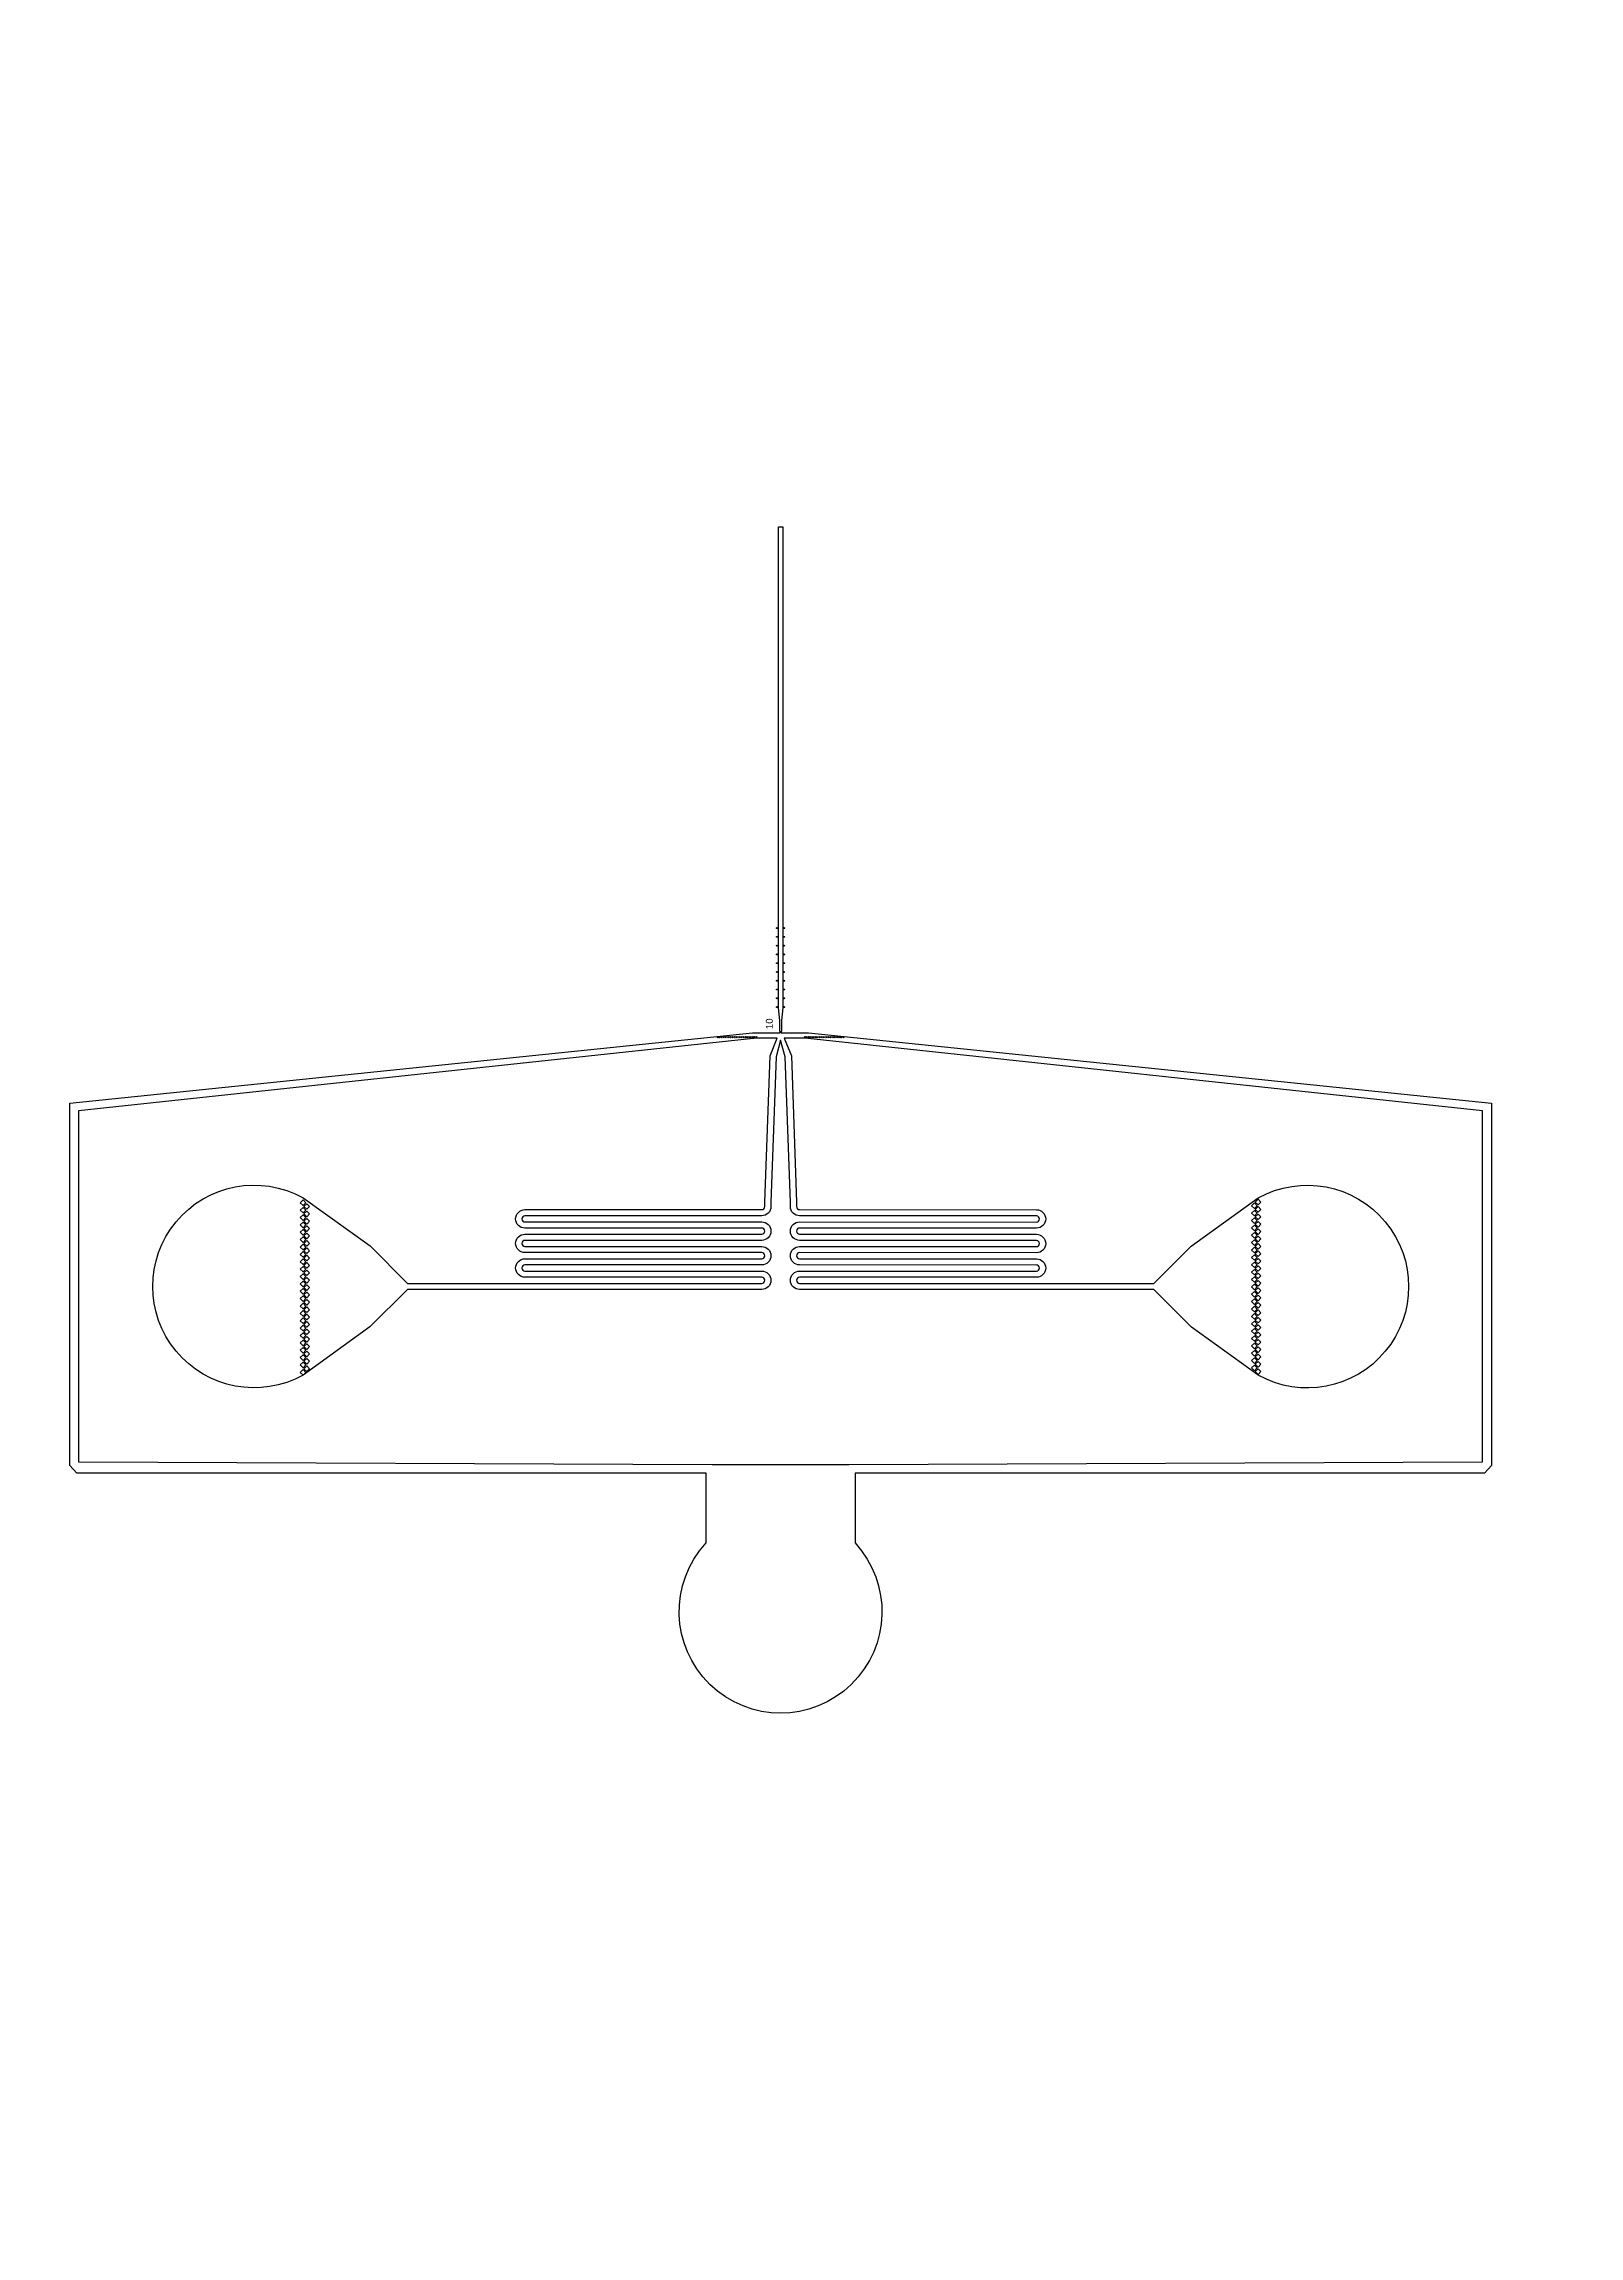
# Model space of a CAD drawing. Header units: inches. Extents: x -50 to 50, y -50 to 50.
# Drawn here: x -8.4 to 9.1, y -24.98 to 0 of the extents above; entities that cross this region are included whole.
import ezdxf

# ---------------------------------------------------------------- set-up
doc = ezdxf.new("R2010")
doc.units = ezdxf.units.IN
doc.header["$MEASUREMENT"] = 0
doc.styles.get("Standard").update_dxf_attribs({"font": 'arial.ttf'})

# ---------------------------------------------------------------- blocks, each defined once
blk = doc.blocks.new('*U23')
for centre in [(-0.042, 0), (0.042, 0)]:
    blk.add_circle(centre, 0.005)
blk = doc.blocks.new('*U24')
at = {"color": 0, "linetype": 'ByBlock', "lineweight": -2, "transparency": 16777216}
for p in [(0, 0.9), (0, 0.8), (0, 0.7), (0, 0.6), (0, 0.5), (0, 0.4), (0, 0.3), (0, 0.2), (0, 0.1), (0, 0)]:
    blk.add_blockref('*U23', p, dxfattribs=at)

msp = doc.modelspace()

# ---------------------------------------------------------------- linework, layer by layer
msp.add_lwpolyline([(0.02, -5.503), (0.02, -10.985), (0.005, -11.128), (0.005, -11.248), (0, -11.248), (0, -11.268), (0.314, -11.268), (8.095, -12.069), (8.095, -16.197), (8.015, -16.285), (0.844, -16.285), (0.844, -17.081, -2.283917), (-0.854, -17.081), (-0.854, -16.285), (-8.025, -16.285), (-8.105, -16.197), (-8.105, -12.069), (-0.324, -11.268), (-0.01, -11.268), (-0.01, -11.248), (-0.015, -11.248), (-0.015, -11.128), (-0.03, -10.985), (-0.03, -5.503)], format="xyb", close=True)
msp.add_lwpolyline([(4.083, -14.194), (0.212, -14.193, -1), (0.212, -13.983), (2.911, -13.984, 1), (2.911, -13.914), (0.212, -13.913, -1), (0.212, -13.703), (2.911, -13.704, 1), (2.911, -13.634), (0.212, -13.633, -1), (0.212, -13.423), (2.911, -13.424, 1), (2.911, -13.354), (0.212, -13.353, -0.414214), (0.107, -13.248), (0.107, -13.199), (0.049, -11.541), (-0.005, -11.353), (-0.055, -11.541), (-0.115, -13.199), (-0.115, -13.248, -0.414214), (-0.22, -13.353), (-2.919, -13.353, 1), (-2.919, -13.423), (-0.22, -13.423, -1), (-0.22, -13.633), (-2.919, -13.633, 1), (-2.919, -13.703), (-0.22, -13.703, -1), (-0.22, -13.913), (-2.919, -13.913, 1), (-2.919, -13.983), (-0.22, -13.983, -1), (-0.22, -14.193), (-4.092, -14.193), (-4.257, -14.193), (-4.684, -14.62), (-5.446, -15.169, -1.695798), (-5.446, -13.148), (-4.683, -13.697), (-4.257, -14.123), (-4.092, -14.123), (-0.22, -14.123, 0.999885), (-0.22, -14.053), (-2.919, -14.053, -1), (-2.919, -13.843), (-0.22, -13.843, 1), (-0.22, -13.773), (-2.919, -13.773, -1), (-2.919, -13.563), (-0.22, -13.563, 1), (-0.22, -13.493), (-2.919, -13.493, -1), (-2.919, -13.283), (-0.22, -13.283, 0.414214), (-0.185, -13.248), (-0.185, -13.198), (-0.125, -11.532), (-0.045, -11.328), (-0.28, -11.328), (-8.005, -12.158), (-8.005, -16.158), (-0.783, -16.185), (0.773, -16.185), (7.995, -16.158), (7.995, -12.158), (0.27, -11.328), (0.035, -11.328), (0.119, -11.532), (0.177, -13.198), (0.177, -13.248, 0.414214), (0.212, -13.283), (2.911, -13.284, -1), (2.911, -13.494), (0.212, -13.493, 1), (0.212, -13.563), (2.911, -13.564, -1), (2.911, -13.774), (0.212, -13.773, 1), (0.212, -13.843), (2.911, -13.844, -1), (2.911, -14.054), (0.212, -14.053, 0.999885), (0.212, -14.123), (4.083, -14.124), (4.249, -14.124), (4.674, -13.699), (5.438, -13.149, -1.695798), (5.438, -15.17), (4.677, -14.622), (4.249, -14.194), (4.083, -14.194)], format="xyb")
for points in [[(-0.714, -11.317), (-0.721, -11.31), (-0.728, -11.317), (-0.721, -11.324)], [(-0.693, -11.317), (-0.7, -11.31), (-0.707, -11.317), (-0.7, -11.324)], [(-0.672, -11.317), (-0.679, -11.31), (-0.686, -11.317), (-0.679, -11.324)], [(-0.651, -11.317), (-0.658, -11.31), (-0.665, -11.317), (-0.658, -11.324)], [(-0.63, -11.317), (-0.637, -11.31), (-0.644, -11.317), (-0.637, -11.324)], [(-0.609, -11.317), (-0.616, -11.31), (-0.623, -11.317), (-0.616, -11.324)], [(-0.588, -11.317), (-0.595, -11.31), (-0.602, -11.317), (-0.595, -11.324)], [(-0.567, -11.317), (-0.574, -11.31), (-0.581, -11.317), (-0.574, -11.324)], [(-0.546, -11.317), (-0.553, -11.31), (-0.56, -11.317), (-0.553, -11.324)], [(-0.525, -11.317), (-0.532, -11.31), (-0.539, -11.317), (-0.532, -11.324)], [(-0.504, -11.317), (-0.511, -11.31), (-0.518, -11.317), (-0.511, -11.324)], [(-0.483, -11.317), (-0.49, -11.31), (-0.497, -11.317), (-0.49, -11.324)], [(-0.462, -11.317), (-0.469, -11.31), (-0.476, -11.317), (-0.469, -11.324)], [(-0.441, -11.317), (-0.448, -11.31), (-0.455, -11.317), (-0.448, -11.324)], [(-0.42, -11.317), (-0.427, -11.31), (-0.434, -11.317), (-0.427, -11.324)], [(-0.399, -11.317), (-0.406, -11.31), (-0.413, -11.317), (-0.406, -11.324)], [(-0.378, -11.317), (-0.385, -11.31), (-0.392, -11.317), (-0.385, -11.324)], [(-0.357, -11.317), (-0.364, -11.31), (-0.371, -11.317), (-0.364, -11.324)], [(-0.336, -11.317), (-0.343, -11.31), (-0.35, -11.317), (-0.343, -11.324)], [(-0.315, -11.317), (-0.322, -11.31), (-0.329, -11.317), (-0.322, -11.324)], [(-0.294, -11.317), (-0.301, -11.31), (-0.308, -11.317), (-0.301, -11.324)], [(-0.273, -11.317), (-0.28, -11.31), (-0.287, -11.317), (-0.28, -11.324)], [(0.263, -11.317), (0.27, -11.31), (0.277, -11.317), (0.27, -11.324)], [(0.284, -11.317), (0.291, -11.31), (0.298, -11.317), (0.291, -11.324)], [(0.305, -11.317), (0.312, -11.31), (0.319, -11.317), (0.312, -11.324)], [(0.326, -11.317), (0.333, -11.31), (0.34, -11.317), (0.333, -11.324)], [(0.347, -11.317), (0.354, -11.31), (0.361, -11.317), (0.354, -11.324)], [(0.368, -11.317), (0.375, -11.31), (0.382, -11.317), (0.375, -11.324)], [(0.389, -11.317), (0.396, -11.31), (0.403, -11.317), (0.396, -11.324)], [(0.41, -11.317), (0.417, -11.31), (0.424, -11.317), (0.417, -11.324)], [(0.431, -11.317), (0.438, -11.31), (0.445, -11.317), (0.438, -11.324)], [(0.452, -11.317), (0.459, -11.31), (0.466, -11.317), (0.459, -11.324)], [(0.473, -11.317), (0.48, -11.31), (0.487, -11.317), (0.48, -11.324)], [(0.494, -11.317), (0.501, -11.31), (0.508, -11.317), (0.501, -11.324)], [(0.515, -11.317), (0.522, -11.31), (0.529, -11.317), (0.522, -11.324)], [(0.536, -11.317), (0.543, -11.31), (0.55, -11.317), (0.543, -11.324)], [(0.557, -11.317), (0.564, -11.31), (0.571, -11.317), (0.564, -11.324)], [(0.578, -11.317), (0.585, -11.31), (0.592, -11.317), (0.585, -11.324)], [(0.599, -11.317), (0.606, -11.31), (0.613, -11.317), (0.606, -11.324)], [(0.62, -11.317), (0.627, -11.31), (0.634, -11.317), (0.627, -11.324)], [(0.641, -11.317), (0.648, -11.31), (0.655, -11.317), (0.648, -11.324)], [(0.662, -11.317), (0.669, -11.31), (0.676, -11.317), (0.669, -11.324)], [(0.683, -11.317), (0.69, -11.31), (0.697, -11.317), (0.69, -11.324)], [(0.704, -11.317), (0.711, -11.31), (0.718, -11.317), (0.711, -11.324)], [(-5.478, -13.205), (-5.446, -13.173), (-5.414, -13.205), (-5.446, -13.237)], [(-5.436, -13.247), (-5.404, -13.215), (-5.372, -13.247), (-5.404, -13.279)], [(5.426, -13.239), (5.394, -13.207), (5.362, -13.239), (5.394, -13.271)], [(5.468, -13.197), (5.436, -13.165), (5.404, -13.197), (5.436, -13.229)], [(-5.446, -13.321), (-5.478, -13.289), (-5.446, -13.257), (-5.414, -13.289)], [(-5.446, -13.405), (-5.478, -13.373), (-5.446, -13.341), (-5.414, -13.373)], [(-5.446, -13.489), (-5.478, -13.457), (-5.446, -13.425), (-5.414, -13.457)], [(-5.436, -13.331), (-5.404, -13.299), (-5.372, -13.331), (-5.404, -13.363)], [(-5.436, -13.415), (-5.404, -13.383), (-5.372, -13.415), (-5.404, -13.447)], [(-5.404, -13.467), (-5.372, -13.499), (-5.404, -13.531), (-5.436, -13.499)], [(5.426, -13.323), (5.394, -13.291), (5.362, -13.323), (5.394, -13.355)], [(5.426, -13.407), (5.394, -13.375), (5.362, -13.407), (5.394, -13.439)], [(5.394, -13.46), (5.362, -13.491), (5.394, -13.523), (5.426, -13.491)], [(5.436, -13.313), (5.468, -13.281), (5.436, -13.249), (5.404, -13.281)], [(5.436, -13.397), (5.468, -13.365), (5.436, -13.333), (5.404, -13.365)], [(5.436, -13.481), (5.468, -13.449), (5.436, -13.417), (5.404, -13.449)], [(-5.446, -13.573), (-5.478, -13.541), (-5.446, -13.509), (-5.414, -13.541)], [(-5.446, -13.657), (-5.478, -13.625), (-5.446, -13.593), (-5.414, -13.625)], [(-5.446, -13.741), (-5.478, -13.709), (-5.446, -13.677), (-5.414, -13.709)], [(-5.404, -13.551), (-5.372, -13.583), (-5.404, -13.615), (-5.436, -13.583)], [(-5.404, -13.635), (-5.372, -13.667), (-5.404, -13.699), (-5.436, -13.667)], [(-5.404, -13.719), (-5.372, -13.751), (-5.404, -13.783), (-5.436, -13.751)], [(5.394, -13.544), (5.362, -13.575), (5.394, -13.607), (5.426, -13.575)], [(5.394, -13.628), (5.362, -13.659), (5.394, -13.691), (5.426, -13.659)], [(5.394, -13.712), (5.362, -13.743), (5.394, -13.775), (5.426, -13.743)], [(5.436, -13.565), (5.468, -13.533), (5.436, -13.502), (5.404, -13.533)], [(5.436, -13.649), (5.468, -13.617), (5.436, -13.586), (5.404, -13.617)], [(5.436, -13.733), (5.468, -13.701), (5.436, -13.67), (5.404, -13.701)], [(-5.446, -13.825), (-5.478, -13.793), (-5.446, -13.761), (-5.414, -13.793)], [(-5.446, -13.909), (-5.478, -13.877), (-5.446, -13.845), (-5.414, -13.877)], [(-5.446, -13.993), (-5.478, -13.961), (-5.446, -13.929), (-5.414, -13.961)], [(-5.404, -13.803), (-5.372, -13.835), (-5.404, -13.867), (-5.436, -13.835)], [(-5.404, -13.887), (-5.372, -13.919), (-5.404, -13.951), (-5.436, -13.919)], [(-5.404, -13.971), (-5.372, -14.003), (-5.404, -14.035), (-5.436, -14.003)], [(5.394, -13.796), (5.362, -13.827), (5.394, -13.859), (5.426, -13.827)], [(5.394, -13.88), (5.362, -13.911), (5.394, -13.943), (5.426, -13.911)], [(5.394, -13.964), (5.362, -13.995), (5.394, -14.027), (5.426, -13.995)], [(5.436, -13.817), (5.468, -13.785), (5.436, -13.754), (5.404, -13.785)], [(5.436, -13.901), (5.468, -13.869), (5.436, -13.838), (5.404, -13.869)], [(5.436, -13.985), (5.468, -13.953), (5.436, -13.922), (5.404, -13.953)], [(-5.446, -14.077), (-5.478, -14.045), (-5.446, -14.013), (-5.414, -14.045)], [(-5.446, -14.077), (-5.478, -14.045), (-5.446, -14.013), (-5.414, -14.045)], [(-5.446, -14.161), (-5.478, -14.129), (-5.446, -14.097), (-5.414, -14.129)], [(-5.446, -14.245), (-5.478, -14.213), (-5.446, -14.181), (-5.414, -14.213)], [(-5.436, -14.087), (-5.404, -14.055), (-5.372, -14.087), (-5.404, -14.119)], [(-5.436, -14.171), (-5.404, -14.139), (-5.372, -14.171), (-5.404, -14.203)], [(-5.404, -14.223), (-5.372, -14.255), (-5.404, -14.287), (-5.436, -14.255)], [(5.426, -14.079), (5.394, -14.048), (5.362, -14.079), (5.394, -14.111)], [(5.426, -14.163), (5.394, -14.132), (5.362, -14.163), (5.394, -14.195)], [(5.394, -14.216), (5.362, -14.247), (5.394, -14.279), (5.426, -14.247)], [(5.436, -14.069), (5.468, -14.037), (5.436, -14.006), (5.404, -14.037)], [(5.436, -14.069), (5.468, -14.037), (5.436, -14.006), (5.404, -14.037)], [(5.436, -14.153), (5.468, -14.121), (5.436, -14.09), (5.404, -14.121)], [(5.436, -14.237), (5.468, -14.205), (5.436, -14.174), (5.404, -14.205)], [(-5.478, -14.297), (-5.446, -14.265), (-5.414, -14.297), (-5.446, -14.329)], [(-5.446, -14.413), (-5.478, -14.381), (-5.446, -14.349), (-5.414, -14.381)], [(-5.446, -14.497), (-5.478, -14.465), (-5.446, -14.433), (-5.414, -14.465)], [(-5.436, -14.339), (-5.404, -14.307), (-5.372, -14.339), (-5.404, -14.371)], [(-5.436, -14.423), (-5.404, -14.391), (-5.372, -14.423), (-5.404, -14.455)], [(-5.436, -14.507), (-5.404, -14.475), (-5.372, -14.507), (-5.404, -14.539)], [(5.426, -14.331), (5.394, -14.3), (5.362, -14.331), (5.394, -14.363)], [(5.426, -14.415), (5.394, -14.384), (5.362, -14.415), (5.394, -14.447)], [(5.426, -14.499), (5.394, -14.468), (5.362, -14.499), (5.394, -14.531)], [(5.468, -14.289), (5.436, -14.258), (5.404, -14.289), (5.436, -14.321)], [(5.436, -14.405), (5.468, -14.373), (5.436, -14.342), (5.404, -14.373)], [(5.436, -14.489), (5.468, -14.457), (5.436, -14.426), (5.404, -14.457)], [(-5.446, -14.581), (-5.478, -14.549), (-5.446, -14.517), (-5.414, -14.549)], [(-5.446, -14.665), (-5.478, -14.633), (-5.446, -14.601), (-5.414, -14.633)], [(-5.446, -14.749), (-5.478, -14.717), (-5.446, -14.685), (-5.414, -14.717)], [(-5.404, -14.559), (-5.372, -14.591), (-5.404, -14.623), (-5.436, -14.591)], [(-5.404, -14.643), (-5.372, -14.675), (-5.404, -14.707), (-5.436, -14.675)], [(-5.404, -14.727), (-5.372, -14.759), (-5.404, -14.791), (-5.436, -14.759)], [(5.394, -14.552), (5.362, -14.583), (5.394, -14.615), (5.426, -14.583)], [(5.394, -14.636), (5.362, -14.667), (5.394, -14.699), (5.426, -14.667)], [(5.394, -14.72), (5.362, -14.751), (5.394, -14.783), (5.426, -14.751)], [(5.436, -14.573), (5.468, -14.541), (5.436, -14.51), (5.404, -14.541)], [(5.436, -14.657), (5.468, -14.625), (5.436, -14.594), (5.404, -14.625)], [(5.436, -14.741), (5.468, -14.709), (5.436, -14.678), (5.404, -14.709)], [(-5.446, -14.833), (-5.478, -14.801), (-5.446, -14.769), (-5.414, -14.801)], [(-5.446, -14.917), (-5.478, -14.885), (-5.446, -14.853), (-5.414, -14.885)], [(-5.446, -15.001), (-5.478, -14.969), (-5.446, -14.937), (-5.414, -14.969)], [(-5.404, -14.811), (-5.372, -14.843), (-5.404, -14.875), (-5.436, -14.843)], [(-5.404, -14.895), (-5.372, -14.927), (-5.404, -14.959), (-5.436, -14.927)], [(-5.404, -14.979), (-5.372, -15.011), (-5.404, -15.043), (-5.436, -15.011)], [(5.394, -14.804), (5.362, -14.835), (5.394, -14.867), (5.426, -14.835)], [(5.394, -14.888), (5.362, -14.919), (5.394, -14.951), (5.426, -14.919)], [(5.394, -14.972), (5.362, -15.003), (5.394, -15.035), (5.426, -15.003)], [(5.436, -14.825), (5.468, -14.793), (5.436, -14.762), (5.404, -14.793)], [(5.436, -14.909), (5.468, -14.877), (5.436, -14.846), (5.404, -14.877)], [(5.436, -14.993), (5.468, -14.961), (5.436, -14.93), (5.404, -14.961)], [(-5.446, -15.085), (-5.478, -15.053), (-5.446, -15.021), (-5.414, -15.053)], [(-5.446, -15.169), (-5.478, -15.137), (-5.446, -15.105), (-5.414, -15.137)], [(-5.404, -15.063), (-5.372, -15.095), (-5.404, -15.127), (-5.436, -15.095)], [(5.394, -15.056), (5.362, -15.087), (5.394, -15.119), (5.426, -15.087)], [(5.436, -15.077), (5.468, -15.045), (5.436, -15.014), (5.404, -15.045)], [(5.436, -15.161), (5.468, -15.129), (5.436, -15.098), (5.404, -15.129)]]:
    msp.add_lwpolyline(points, close=True)
msp.add_circle((0, 0), 50)

# ---------------------------------------------------------------- block references
msp.add_blockref('*U24', (-0.005, -10.975))

# ---------------------------------------------------------------- texts
at = {"insert": (-0.173, -11.226), "char_height": 0.0785, "attachment_point": 1, "rotation": 90}
msp.add_mtext_dynamic_manual_height_columns('10', width=0.27962, gutter_width=1, heights=[0.136], dxfattribs=at)

doc.saveas('drawing.dxf')
